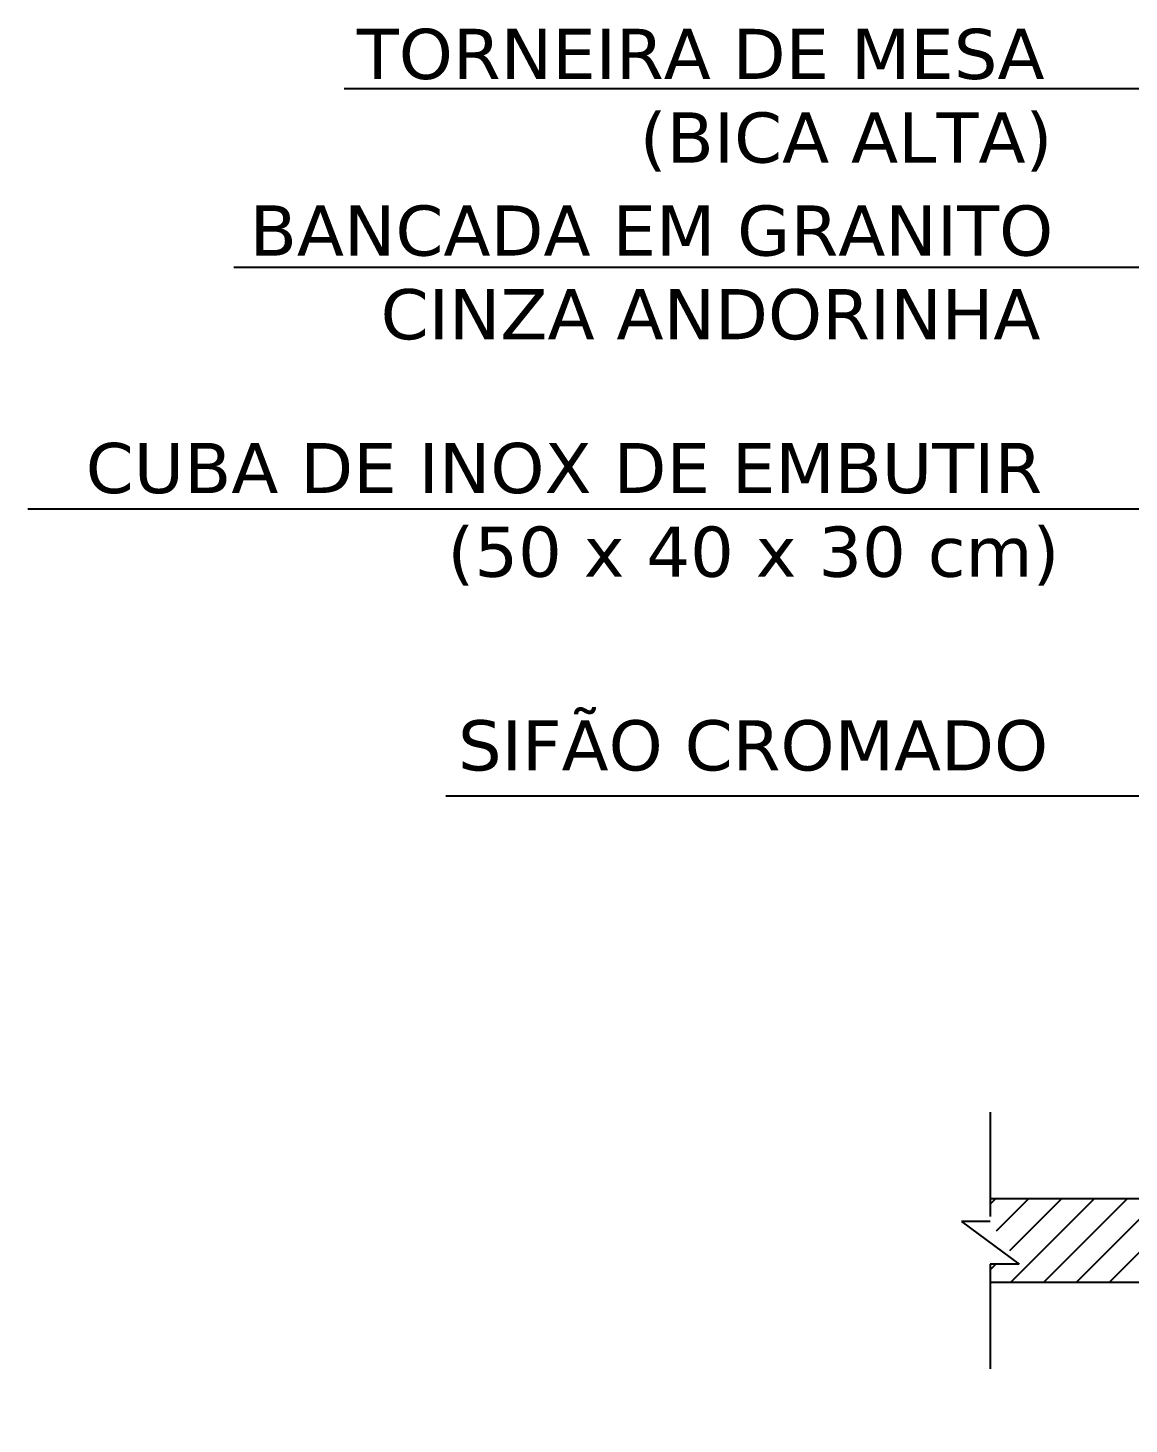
# Model space of a CAD drawing. Extents: x -36 to 357, y 137 to 237.
# Drawn here: x 32.055 to 33.109, y 171.947 to 173.282 of the extents above; entities that cross this region are included whole.
import ezdxf

# ---------------------------------------------------------------- set-up
doc = ezdxf.new("R2010")
doc.units = 0
doc.header["$LTSCALE"] = 0.01
doc.linetypes.add('TRACEJADO_P', pattern=[0.1875, 0.125, -0.0625])
doc.layers.get('0').update_dxf_attribs({"linetype": 'CONTINUOUS'})
for name, color, linetype in [('01', 1, 'CONTINUOUS'), ('A-SIMBO', 2, 'CONTINUOUS'), ('ARQ-ALV-CORTE', 3, 'CONTINUOUS'), ('ARQ-SMB-1_025', 1, 'CONTINUOUS'), ('ARQ-TXT-1_025', 2, 'CONTINUOUS')]:
    doc.layers.add(name, color=color, linetype=linetype)
doc.styles.add('ESC-50-A20', font='arial.ttf', dxfattribs={"height": 0.1})
doc.styles.add('FNDE Texto Cota 0025', font='verdana.ttf', dxfattribs={"height": 0.04})
doc.dimstyles.new('FNDE 1-0025', dxfattribs={"dimscale": 5, "dimtxt": 0.04, "dimasz": 0.0035, "dimexe": 0.15, "dimexo": 0.15, "dimgap": 0.0025, "dimtad": 1, "dimzin": 1, "dimdsep": 46, "dimtxsty": 'FNDE Texto Cota 0025', "dimblk": 'tic', "dimcen": 0.015, "dimdle": 0.15, "dimse1": 1, "dimse2": 1, "dimclrd": 251, "dimclre": 251, "dimclrt": 256, "dimaunit": 1, "dimadec": 3, "dimazin": 0, "dimtfac": 1, "dimtix": 1, "dimtmove": 2, "dimatfit": 3, "dimfxl": 0.15, "dimtvp": 1, "dimtolj": 1, "dimtzin": 0, "dimarcsym": 0})

# ---------------------------------------------------------------- blocks, each defined once
blk = doc.blocks.new('tic')
at = {"color": 251}
for p, q in [((0, -1), (0, 1)), ((-1, 0), (1, 0))]:
    blk.add_line(p, q, dxfattribs=at)
blk.add_line((-0.6, -0.6), (0.6, 0.6))

msp = doc.modelspace()

# ---------------------------------------------------------------- hatches: boundary and pattern name
at = {"layer": '01'}
h = msp.add_hatch(dxfattribs=at)
h.set_pattern_fill('ANSI31', color=253, scale=0.007)
h.set_pattern_definition([(45, (-0.018814, 0.834513), (-0.0157154482, 0.0157154482), [])])
h.paths.add_polyline_path([(33.1577, 172.1621), (32.9762, 172.1621), (32.9762, 172.1405), (33.0038, 172.0995), (32.9762, 172.0995), (32.9762, 172.0821), (33.1577, 172.0821)])

# ---------------------------------------------------------------- linework, layer by layer
at = {"layer": 'A-SIMBO', "color": 2, "linetype": 'TRACEJADO_P', "elevation": -2}
msp.add_lwpolyline([(32.9762, 172.2451), (32.9762, 172.1405), (32.9486, 172.1405), (33.0038, 172.0995), (32.9762, 172.0995), (32.9762, 171.9466)], dxfattribs=at)
at = {"layer": 'ARQ-ALV-CORTE'}
for p, q in [((38.6883, 172.1621), (32.9762, 172.1621, -2)), ((33.1577, 172.0821, -1.9048), (32.9762, 172.0821, -2))]:
    msp.add_line(p, q, dxfattribs=at)

# ---------------------------------------------------------------- texts
at = {"layer": 'ARQ-TXT-1_025', "char_height": 0.048, "attachment_point": 1, "style": 'ESC-50-A20'}
for s, width, insert in [('\\pi0.055319;{\\fVerdana|b0|i0|c0|p34;TORNEIRA DE MESA \\P\\pi0.3262;(BICA ALTA)}', 0.729673, (32.3146, 173.2815)), ('\\pi0.17428;{\\fVerdana|b0|i0|c0|p34;BANCADA EM GRANITO \\P\\pi0.29956;CINZA ANDORINHA}', 0.947023, (32.0932, 173.1125)), ('\\pi0.23614;{\\fVerdana|b0|i0|c0|p34;CUBA DE INOX DE EMBUTIR\\P\\pi0.58236;(50 x 40 x 30 cm)}', 1.175286, (31.8744, 172.8853)), ('\\pi0.0073387;{\\fVerdana|b0|i0|c0|p34;SIFÃO CROMADO}', 0.597449, (32.4595, 172.62))]:
    msp.add_mtext_dynamic_manual_height_columns(s, width=width, gutter_width=0.5, heights=[0], dxfattribs=dict(at, insert=insert))

# ---------------------------------------------------------------- leaders
at = {"layer": 'ARQ-SMB-1_025', "ltscale": 10}
for points in [[(33.7274, 173.224, -2), (32.3578, 173.224, -2)], [(33.7274, 173.0531, -2), (32.2523, 173.0531, -2)], [(33.7274, 172.822, -2), (32.0552, 172.822, -2)], [(33.7909, 172.5475, -2), (32.4553, 172.5475, -2)]]:
    msp.add_leader(points, dimstyle='FNDE 1-0025', override={"dimlfac": 100, "dimclrd": 252, "dimclre": 252}, dxfattribs=at)

doc.saveas('drawing.dxf')
